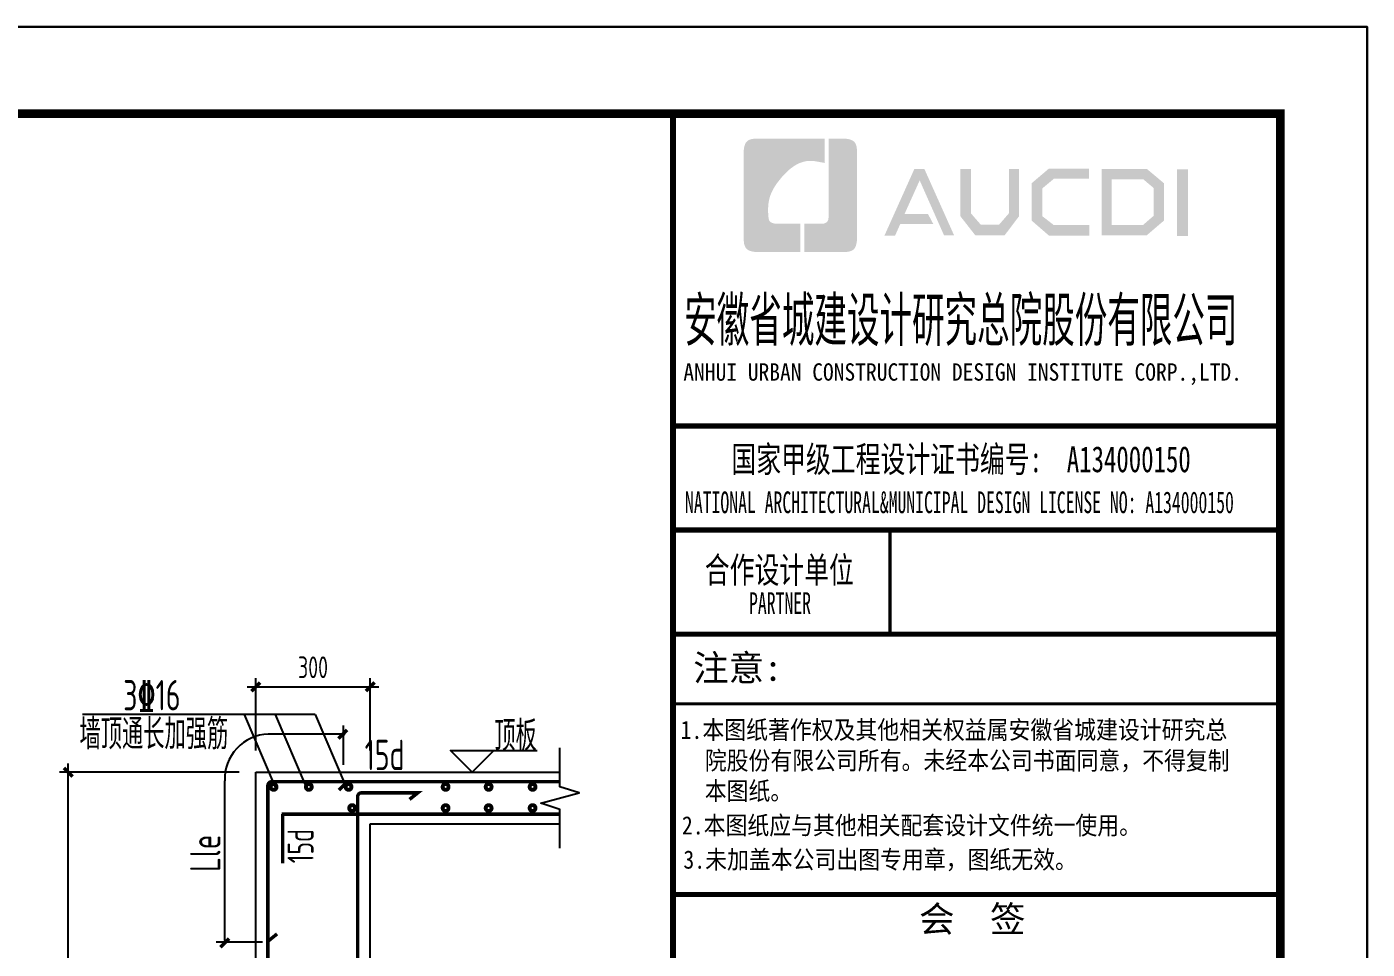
# Model space of a CAD drawing. Extents: x 393367 to 3005760, y 4998 to 826018.
# Drawn here: x 2408544 to 2423993, y 576732 to 587362 of the extents above; entities that cross this region are included whole.
import ezdxf

# ---------------------------------------------------------------- set-up
doc = ezdxf.new("R2010")
doc.units = 0
doc.header["$LTSCALE"] = 1000
doc.linetypes.add('CONTINOUS', pattern=[0])
doc.layers.get('0').update_dxf_attribs({"linetype": 'CONTINUOUS'})
doc.layers.get('Defpoints').update_dxf_attribs({"linetype": 'CONTINUOUS'})
for name, color, linetype in [('-TK', 7, 'CONTINUOUS'), ('A-AXIS', 144, 'CONTINUOUS'), ('DIM', 3, 'CONTINUOUS'), ('PUB_TITLE', 4, 'CONTINUOUS'), ('SBG', 7, 'CONTINUOUS'), ('THIN', 7, 'CONTINUOUS'), ('中粗1', 4, 'CONTINUOUS'), ('图框', 7, 'CONTINUOUS'), ('图签文字', 4, 'CONTINUOUS'), ('标注', 142, 'CONTINUOUS'), ('说明文字', 7, 'CONTINUOUS'), ('边构涂实_平_', 252, 'CONTINUOUS')]:
    doc.layers.add(name, color=color, linetype=linetype)
doc.layers.add('REIN', color=1, linetype='CONTINUOUS', lineweight=18)
doc.layers.add('yichutu', color=7, linetype='CONTINUOUS', true_color=0xffffff, plot=False)
doc.styles.add('HT', font='simhei.ttf')
doc.styles.add('TSSD_Dimension', font='Tssdeng.shx', dxfattribs={"width": 0.7, "bigfont": 'hztxt.shx'})
doc.styles.add('TSSD_Rein', font='Tssdeng.shx', dxfattribs={"width": 0.7, "bigfont": 'hztxt.shx'})
doc.styles.add('建筑图签-1', font='simhei.ttf', dxfattribs={"width": 0.7})
doc.dimstyles.new('TSSD_100_100$0', dxfattribs={"dimtxt": 250, "dimasz": 100, "dimexe": 100, "dimexo": 250, "dimgap": 100, "dimtad": 1, "dimdec": 0, "dimzin": 0, "dimdsep": 46, "dimtxsty": 'TSSD_Rein', "dimblk": 'ARCHTICK', "dimcen": 0, "dimdle": 100, "dimclrt": 7, "dimadec": 0, "dimazin": 0, "dimtfac": 1, "dimtdec": 0, "dimtix": 1, "dimtmove": 2, "dimatfit": 3, "dimldrblk": '_tsdbk', "dimfxl": 1, "dimtolj": 1, "dimtzin": 0, "dimarcsym": 0})

# ---------------------------------------------------------------- blocks, each defined once
blk = doc.blocks.new('院标1')
h = blk.add_hatch(color=150)
h.dxf.hatch_style = 1
h.set_gradient(color1=(33, 113, 253), color2=(33, 113, 253), tint=1, name='INVCURVED')
edge = h.paths.add_edge_path()
edge.add_spline(control_points=[(116373, 648379), (116379, 648379), (116382, 648379), (116391, 648379), (116391, 648379), (116391, 648379), (116616, 648379), (116616, 648379), (116616, 648379), (116616, 648379), (116616, 648054), (116616, 648054), (116616, 648054), (116616, 648054), (116108, 648054), (116108, 648054), (116108, 648054), (116028, 648054), (115963, 648111), (115963, 648199), (115963, 648199), (115963, 648199), (115963, 649215), (115963, 649215), (115963, 649215), (115963, 649295), (116018, 649360), (116108, 649360), (116108, 649360), (116108, 649360), (116897, 649360), (116897, 649360), (116897, 649360), (116897, 649360), (116897, 649080), (116897, 649080), (116897, 649080), (116897, 649080), (116566, 649140), (116356, 648859), (116356, 648859), (116245, 648719), (116240, 648545), (116247, 648466), (116247, 648466), (116254, 648386), (116247, 648466), (116247, 648466), (116247, 648466), (116247, 648466), (116258, 648374), (116373, 648379)], knot_values=[0, 0, 0, 0, 0.071429, 0.071429, 0.071429, 0.107143, 0.142857, 0.142857, 0.142857, 0.178571, 0.214286, 0.214286, 0.214286, 0.25, 0.285714, 0.285714, 0.285714, 0.321429, 0.357143, 0.357143, 0.357143, 0.392857, 0.428571, 0.428571, 0.428571, 0.464286, 0.5, 0.5, 0.5, 0.535714, 0.571429, 0.571429, 0.571429, 0.607143, 0.642857, 0.642857, 0.642857, 0.678571, 0.714286, 0.714286, 0.714286, 0.75, 0.785714, 0.785714, 0.785714, 0.821429, 0.857143, 0.857143, 0.857143, 0.928571, 1, 1, 1, 1], degree=3, periodic=0)
h = blk.add_hatch(color=150)
h.dxf.hatch_style = 1
h.set_gradient(color1=(33, 113, 253), color2=(33, 113, 253), tint=1, name='INVCURVED')
edge = h.paths.add_edge_path()
edge.add_spline(control_points=[(117268, 649215), (117268, 649215), (117268, 648199), (117268, 648199), (117268, 648199), (117268, 648114), (117212, 648054), (117123, 648054), (117123, 648054), (117123, 648054), (116663, 648054), (116663, 648054), (116663, 648054), (116663, 648054), (116663, 648379), (116663, 648379), (116663, 648379), (116663, 648379), (116865, 648379), (116865, 648379), (116865, 648379), (116907, 648379), (116941, 648413), (116941, 648455), (116941, 648455), (116941, 648455), (116941, 649360), (116941, 649360), (116941, 649360), (116941, 649360), (117123, 649360), (117123, 649360), (117123, 649360), (117204, 649360), (117268, 649306), (117268, 649215)], knot_values=[0, 0, 0, 0, 0.1, 0.1, 0.1, 0.15, 0.2, 0.2, 0.2, 0.25, 0.3, 0.3, 0.3, 0.35, 0.4, 0.4, 0.4, 0.45, 0.5, 0.5, 0.5, 0.55, 0.6, 0.6, 0.6, 0.65, 0.7, 0.7, 0.7, 0.75, 0.8, 0.8, 0.8, 0.9, 1, 1, 1, 1], degree=3, periodic=0)
blk = doc.blocks.new('A1')
at = {"layer": 'PUB_TITLE'}
h = blk.add_hatch(color=147, dxfattribs=at)
h.paths.add_polyline_path([(81908, 57758), (82034, 57758), (82034, 56988), (81908, 56988)])
h.paths.add_polyline_path([(81156, 57642), (81156, 57116), (81516, 57116), (81640, 57223), (81640, 57541), (81520, 57642)], flags=16)
h.paths.add_polyline_path([(81038, 57760), (81038, 56998), (81560, 56998), (81759, 57168), (81759, 57596), (81563, 57760)])
h.paths.add_polyline_path([(80895, 57764), (80895, 57648), (80488, 57648), (80355, 57537), (80355, 57218), (80488, 57115), (80897, 57115), (80897, 56993), (80433, 56993), (80231, 57168), (80231, 57596), (80429, 57764)])
h.paths.add_polyline_path([(79412, 57762), (79532, 57762), (79532, 57251), (79646, 57120), (79857, 57120), (79971, 57251), (79971, 57762), (80085, 57762), (80085, 57214), (79921, 56997), (79583, 56997), (79412, 57216)])
h.paths.add_polyline_path([(78880, 57760), (78997, 57760), (79339, 56996), (79223, 56996), (78942, 57630), (78767, 57242), (79038, 57242), (79099, 57127), (78718, 57127), (78659, 56994), (78536, 56994)])
blk.add_lwpolyline([(0, 59400), (0, 0), (84100, 0), (84100, 59400)], close=True)
at = {"const_width": 100}
blk.add_lwpolyline([(2500, 58400), (2500, 1000), (83100, 1000), (83100, 58400)], close=True, dxfattribs=at)
at = {"layer": '图框'}
for p, q in [((76100, 54800), (83100, 54800)), ((76100, 54800), (83100, 54800)), ((76100, 53600), (83100, 53600))]:
    blk.add_line(p, q, dxfattribs=at)
for points, const_width in [([(76100, 1000), (76100, 58400)], 70), ([(76100, 54800), (83100, 54800)], 60), ([(76100, 53600), (83100, 53600)], 60), ([(76100, 53600), (83100, 53600)], 60), ([(78600, 53600), (78600, 52400)], 35), ([(76100, 52400), (83100, 52400)], 60), ([(76100, 52400), (83100, 52400)], 60), ([(76100, 51599), (83100, 51599)], 35), ([(76108, 49400), (83108, 49400)], 60)]:
    blk.add_lwpolyline(points, dxfattribs=dict(at, const_width=const_width))
blk.add_blockref('院标1', (-39049, -591249))
at = {"layer": 'PUB_TITLE', "style": 'HT', "width": 0.88}
for s, p in [('1.本图纸著作权及其他相关权益属安徽省城建设计研究总', (76186, 51193)), ('院股份有限公司所有。未经本公司书面同意，不得复制', (76465, 50839)), ('本图纸。', (76465, 50489)), (' 2.本图纸应与其他相关配套设计文件统一使用。 ', (76075, 50092)), ('3.未加盖本公司出图专用章，图纸无效。', (76218, 49698))]:
    blk.add_text(s, height=210, dxfattribs=at).set_placement(p)
at = {"layer": '图签文字', "color": 7, "style": '建筑图签-1'}
for s, height, width, p in [('安徽省城建设计研究总院股份有限公司', 500, 0.55, (76228, 55777)), ('国家甲级工程设计证书编号:  A134000150', 300, 0.7, (76772, 54267)), ('合作设计单位', 300, 0.7, (76465, 52990))]:
    blk.add_text(s, height=height, dxfattribs=dict(at, width=width)).set_placement(p)
at = {"layer": '图签文字', "linetype": 'Continuous', "style": '建筑图签-1', "width": 0.91}
blk.add_text('ANHUI URBAN CONSTRUCTION DESIGN INSTITUTE CORP.,LTD.', height=200, dxfattribs=at).set_placement((76218, 55322))
at = {"layer": '图签文字', "style": '建筑图签-1', "width": 0.6}
for s, p in [('NATIONAL ARCHITECTURAL&MUNICIPAL DESIGN LICENSE NO: A134000150', (76237, 53795)), ('PARTNER', (76975, 52634))]:
    blk.add_text(s, height=250, dxfattribs=at).set_placement(p)
at = {"layer": '图签文字', "color": 7, "style": '建筑图签-1'}
for s, p in [('注意:', (76331, 51863)), ('会  签', (78935, 48968))]:
    blk.add_text(s, height=300, dxfattribs=at).set_placement(p)
blk = doc.blocks.new('_DOT')
at = {"color": 0, "linetype": 'ByBlock'}
blk.add_line((-0.5, 0), (-1, 0), dxfattribs=at)
at = {"color": 0, "linetype": 'ByBlock', "const_width": 0.5}
blk.add_lwpolyline([(-0.25, 0, 1), (0.25, 0, 1)], format="xyb", close=True, dxfattribs=at)
blk = doc.blocks.new('_ArchTick')
at = {"color": 0, "linetype": 'ByBlock', "const_width": 0.4}
blk.add_lwpolyline([(-0.5, -0.5), (0.5, 0.5)], dxfattribs=at)
blk = doc.blocks.new('*D3633')
at = {"layer": 'Defpoints', "color": 0}
for p in [(2409022, 578771), (2411240, 578771), (2410476, 567602)]:
    blk.add_point(p, dxfattribs=at)
at = {"layer": 'DIM', "color": 0, "lineweight": -2}
for p, q in [((2410990, 578771), (2408922, 578771)), ((2409022, 567502), (2409022, 578871)), ((2410226, 567602), (2408922, 567602))]:
    blk.add_line(p, q, dxfattribs=at)
at = {"layer": 'DIM', "color": 0, "lineweight": -2, "xscale": 100, "yscale": 100, "zscale": 100}
for p, rotation in [((2409022, 578771), 90), ((2409022, 567602), 270)]:
    blk.add_blockref('_ArchTick', p, dxfattribs=dict(at, rotation=rotation))
at = {"layer": 'DIM', "color": 7, "insert": (2408797, 573186), "char_height": 250, "attachment_point": 5, "rotation": 90, "style": 'TSSD_Rein'}
blk.add_mtext('\\A1;H', dxfattribs=at)
blk = doc.blocks.new('_tsdbk')
blk.add_line((-1, 0), (0, 0))
at = {"const_width": 0.5}
blk.add_lwpolyline([(-0.7, -0.7), (0.7, 0.7)], dxfattribs=at)
blk = doc.blocks.new('*D3637')
at = {"layer": 'Defpoints', "color": 0}
for p in [(2412503, 579756), (2411183, 578771), (2412503, 578771)]:
    blk.add_point(p, dxfattribs=at)
at = {"layer": '说明文字', "color": 0, "lineweight": -2}
for p, q in [((2411183, 579021), (2411183, 579856)), ((2412503, 579021), (2412503, 579856)), ((2411083, 579756), (2412603, 579756))]:
    blk.add_line(p, q, dxfattribs=at)
at = {"layer": '说明文字', "color": 0, "lineweight": -2, "xscale": 100, "yscale": 100, "zscale": 100, "rotation": 180}
blk.add_blockref('_ArchTick', (2411183, 579756), dxfattribs=at)
at = {"layer": '说明文字', "color": 0, "lineweight": -2, "xscale": 100, "yscale": 100, "zscale": 100}
blk.add_blockref('_ArchTick', (2412503, 579756), dxfattribs=at)
at = {"layer": '说明文字', "color": 7, "insert": (2411843, 579981), "char_height": 250, "attachment_point": 5, "style": 'TSSD_Rein'}
blk.add_mtext('\\A1;300', dxfattribs=at)
blk = doc.blocks.new('yct-841-594-84100-59400-100-1000')
at = {"layer": 'yichutu', "color": 7, "true_color": 0xffffff}
blk.add_lwpolyline([(0, 0), (0, 59400), (84100, 59400), (84100, 0)], close=True, dxfattribs=at)

msp = doc.modelspace()

# ---------------------------------------------------------------- linework, layer by layer
at = {"layer": 'A-AXIS', "color": 3}
for p, q in [((2412155.48438, 579209.80459), (2411327.24317, 579209.80459)), ((2412195.48438, 578858.47974), (2412195.48438, 579309.80459)), ((2410826.15824, 576854.55875), (2410826.15824, 578672.81509)), ((2411261.09423, 576814.55875), (2410726.15824, 576814.55875))]:
    msp.add_line(p, q, dxfattribs=at)
msp.add_arc((2411341.89974, 578693.84273), 516.16999, 91.627124297, 182.334751602, dxfattribs=at)
at = {"layer": 'REIN', "linetype": 'ByBlock', "const_width": 40}
for points in [[(2412141.93504, 578566.49534), (2412237.39455, 578661.95485), (2411367.60679, 578661.95485, 0.4142135624), (2411322.60674, 578616.9548), (2411322.60674, 573643.62897)], [(2412357.50708, 573643.62897), (2412357.50708, 578489.17665, -0.4142135624), (2412402.50713, 578534.1767), (2413050.68865, 578534.1767), (2412955.22914, 578457.98329)]]:
    msp.add_lwpolyline(points, format="xyb", dxfattribs=at)
at = {"layer": 'REIN', "linetype": 'ByBlock', "const_width": 67.2}
for points in [[(2411388.23352, 578624.88062, 1), (2411388.23352, 578579.52057, 1)], [(2411794.45873, 578624.88062, 1), (2411794.45873, 578579.52057, 1)], [(2412252.57351, 578624.88062, 1), (2412252.57351, 578579.52057, 1)], [(2413371.28249, 578624.88062, 1), (2413371.28249, 578579.52057, 1)], [(2413867.30822, 578624.88062, 1), (2413867.30822, 578579.52057, 1)], [(2414373.55441, 578624.88062, 1), (2414373.55441, 578579.52057, 1)], [(2412294.10932, 578381.04416, 1), (2412294.10932, 578335.68412, 1)], [(2413371.28249, 578381.04416, 1), (2413371.28249, 578335.68412, 1)], [(2413867.30822, 578381.04416, 1), (2413867.30822, 578335.68412, 1)], [(2414373.55441, 578381.04416, 1), (2414373.55441, 578335.68412, 1)]]:
    msp.add_lwpolyline(points, format="xyb", close=True, dxfattribs=at)
at = {"layer": 'REIN', "linetype": 'ByBlock', "const_width": 40}
for points in [[(2411563.43055, 578661.95485), (2414688.93166, 578661.95485)], [(2411483.15534, 578288.52455), (2414688.93166, 578288.52455)], [(2411492.29833, 578288.52455), (2411492.29833, 577719.62844)], [(2411312.60683, 576814.55875), (2411428.81988, 576908.06779)]]:
    msp.add_lwpolyline(points, dxfattribs=at)
at = {"layer": 'SBG'}
msp.add_lwpolyline([(2413926.87793, 579020.89523), (2413676.87793, 578770.89523), (2413426.87793, 579020.89523), (2414426.24127, 579020.89523)], dxfattribs=at)
at = {"layer": 'THIN'}
msp.add_lwpolyline([(2414688.93166, 577896.18883), (2414688.93166, 578343.54203), (2414468.93166, 578413.54203), (2414908.93166, 578533.54203), (2414688.93166, 578603.54203), (2414688.93166, 579050.89523)], dxfattribs=at)
at = {"layer": '中粗1', "linetype": 'ByBlock'}
for p, q in [((2411183.03653, 573643.62897), (2411183.03653, 578770.89523)), ((2411183.03653, 578770.89523), (2414688.93166, 578770.89523)), ((2412502.80128, 578176.18883), (2414688.93166, 578176.18883)), ((2412502.80128, 573643.62897), (2412502.80128, 578176.18883))]:
    msp.add_line(p, q, dxfattribs=at)
at = {"layer": '标注', "linetype": 'CONTINOUS'}
for p, q in [((2411866.21266, 579435.8485), (2409184.68312, 579435.8485)), ((2411047.7126, 579435.8485), (2411404.83629, 578600.85277)), ((2411408.09788, 579435.8485), (2411765.22157, 578600.85277)), ((2411866.21266, 579435.8485), (2412223.33635, 578600.85277))]:
    msp.add_line(p, q, dxfattribs=at)

# ---------------------------------------------------------------- block references
at = {"layer": '-TK'}
msp.add_blockref('A1', (2339893.38356, 527962.12225), dxfattribs=at)
at = {"layer": 'A-AXIS', "color": 3, "xscale": 40, "yscale": 40, "zscale": 40}
msp.add_blockref('_DOT', (2412195.48438, 579209.80459), dxfattribs=at)
at = {"layer": 'A-AXIS', "color": 3, "xscale": 40, "yscale": 40, "zscale": 40, "rotation": 270}
msp.add_blockref('_DOT', (2410826.15824, 576814.55875), dxfattribs=at)
at = {"layer": 'DIM', "xscale": 100, "yscale": 100, "zscale": 100, "rotation": 180}
for p in [(2412185.48438, 579209.80459), (2410826.15824, 576804.55875)]:
    msp.add_blockref('_ArchTick', p, dxfattribs=at)
at = {"layer": 'yichutu'}
msp.add_blockref('yct-841-594-84100-59400-100-1000', (2339893.38356, 527962.12225), dxfattribs=at)

# ---------------------------------------------------------------- texts
at = {"layer": '标注', "color": 0, "linetype": 'CONTINOUS', "style": 'TSSD_Dimension', "width": 0.7}
msp.add_text('顶板', height=350, dxfattribs=at).set_placement((2413931.98811, 579015.59954))
at = {"layer": '说明文字', "color": 0, "style": 'TSSD_Dimension', "width": 0.7}
for s, p in [('3%%13216', (2409655.20337, 579484.14169)), ('墙顶通长加强筋', (2409151.31834, 579035.22731))]:
    msp.add_text(s, height=350, dxfattribs=at).set_placement(p)
at = {"layer": '说明文字', "style": 'TSSD_Rein', "width": 0.7}
msp.add_text('15d', height=350, dxfattribs=at).set_placement((2412437.97044, 578795.52055))
msp.add_text('15d', height=300, rotation=90, dxfattribs=at).set_placement((2411849.42871, 577722.39995))
at = {"layer": '边构涂实_平_', "color": 0, "linetype": 'ByBlock', "style": 'TSSD_Dimension', "width": 0.7}
msp.add_text('Lle', height=350, rotation=90, dxfattribs=at).set_placement((2410776.15824, 577623.17396))

# ---------------------------------------------------------------- dimensions: what is measured, and where the dimension line sits
at = {"layer": 'DIM'}
dim = msp.add_linear_dim(base=(2409021.73245, 578770.89523, 0), p1=(2410476.26637, 567601.62085, 0), p2=(2411240.15756, 578770.89523, 0), angle=90, text='H', dimstyle='TSSD_100_100$0', dxfattribs=at)
dim.commit()
dim.dimension.update_dxf_attribs({"geometry": '*D3633', "text_midpoint": (2408796.73245, 573186.25804, 0)})
at = {"layer": '说明文字', "color": 0}
dim = msp.add_linear_dim(base=(2412502.80128, 579755.68005, 0), p1=(2411183.03653, 578770.89523, 0), p2=(2412502.80128, 578770.89523, 0), text='300', dimstyle='TSSD_100_100$0', dxfattribs=at)
dim.commit()
dim.dimension.update_dxf_attribs({"geometry": '*D3637', "text_midpoint": (2411842.91891, 579980.68005, 0)})

doc.saveas('drawing.dxf')
